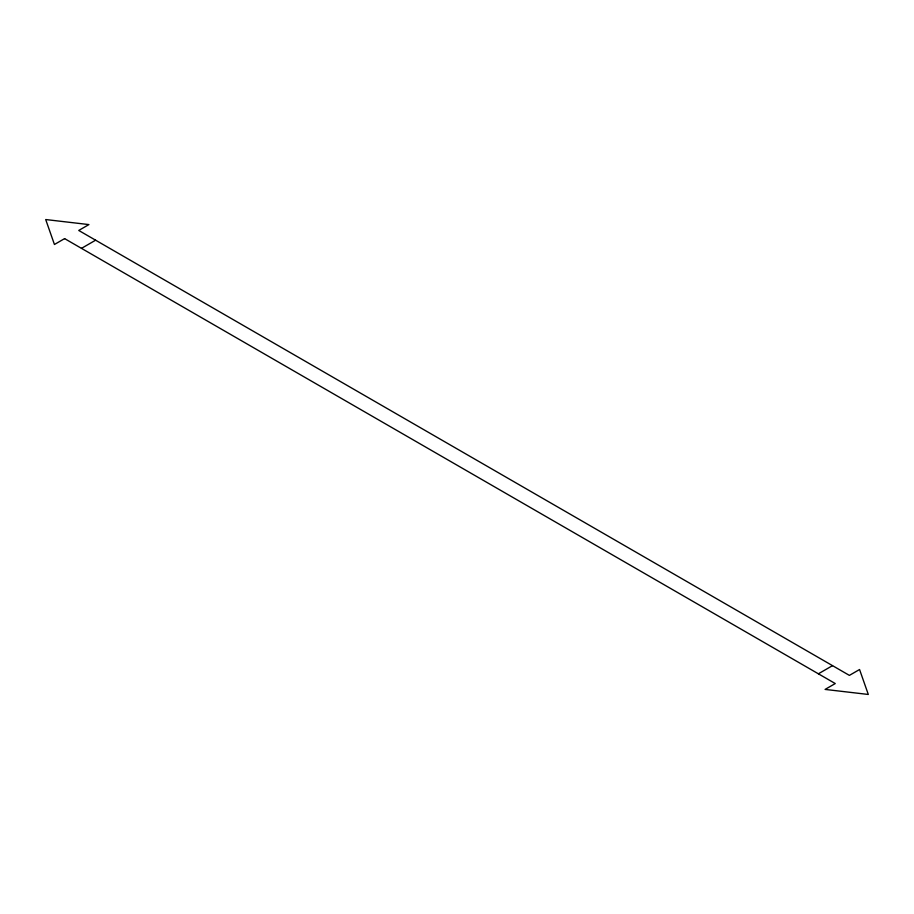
<?xml version="1.0" encoding="UTF-8"?>
<svg xmlns="http://www.w3.org/2000/svg" width="914" height="914" viewBox="0 0 914 914"><rect width="100%" height="100%" fill="white"/><g stroke="black" fill="none" stroke-linecap="round" stroke-linejoin="round"><path stroke-width="1.37" d="M81.483 248.357L95.604 240.199M818.396 673.801L832.517 665.643M64.608 238.611L54.44 244.484L45.7 219.543L88.909 224.581L78.741 230.454L849.392 675.389L859.56 669.516L868.3 694.457L825.091 689.419L835.259 683.546L64.608 238.611"/></g></svg>
